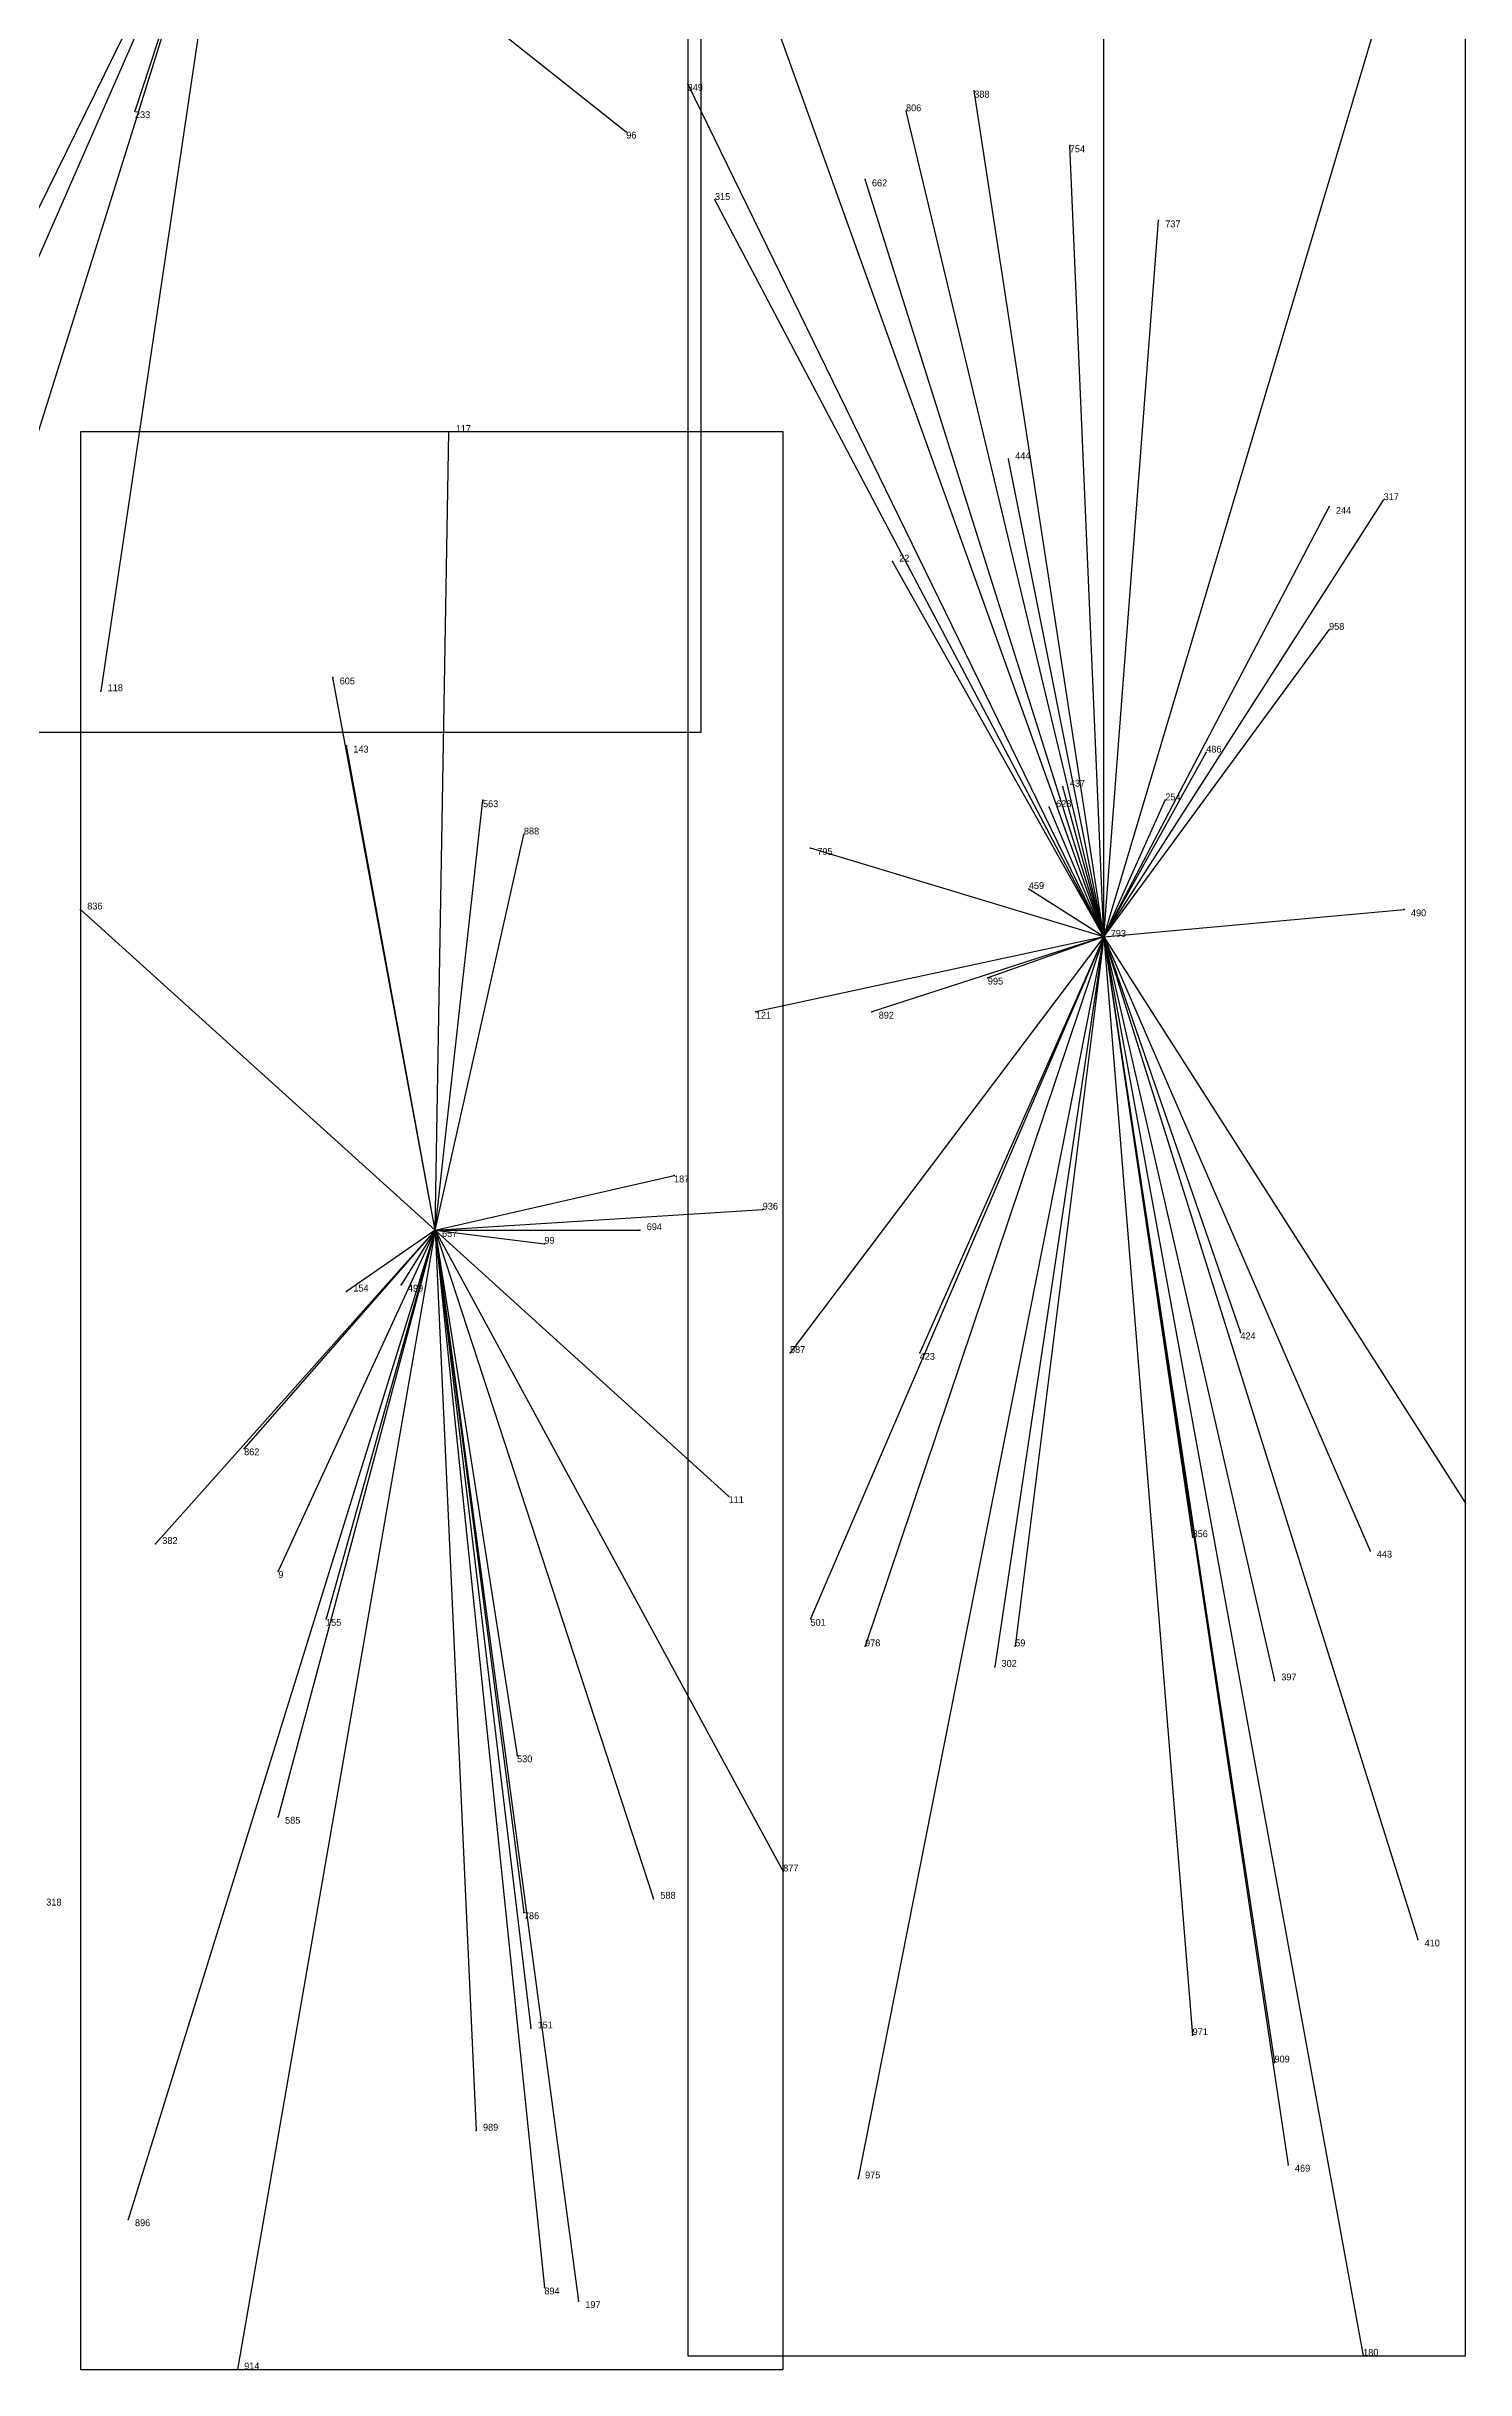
# Model space of a CAD drawing. Extents: x 0 to 1, y 0 to 1.
# Drawn here: x 0.559 to 0.767, y 0.004 to 0.3445 of the extents above; entities that cross this region are included whole.
import ezdxf

# ---------------------------------------------------------------- set-up
doc = ezdxf.new("R2010")
doc.units = 0
for name, color, linetype in [('Clients', 3, 'CONTINUOUS'), ('Facilities', 3, 'CONTINUOUS'), ('Facilities_lines', 3, 'CONTINUOUS'), ('Min_max_boxes', 1, 'CONTINUOUS'), ('Normals', 1, 'CONTINUOUS'), ('Source_points', 5, 'CONTINUOUS'), ('Text', 3, 'CONTINUOUS')]:
    doc.layers.add(name, color=color, linetype=linetype)

msp = doc.modelspace()

# ---------------------------------------------------------------- linework, layer by layer
at = {"layer": 'Clients', "color": 5}
for p in [(0.653, 0.339), (0.695, 0.338), (0.572, 0.335), (0.685, 0.335), (0.644, 0.332), (0.709, 0.33), (0.679, 0.325), (0.657, 0.322), (0.722, 0.319), (0.618, 0.288), (0.7, 0.284), (0.747, 0.277), (0.755, 0.278), (0.683, 0.269), (0.747, 0.259), (0.601, 0.252), (0.567, 0.25), (0.603, 0.242), (0.729, 0.241), (0.708, 0.236), (0.623, 0.234), (0.706, 0.233), (0.723, 0.234), (0.629, 0.229), (0.671, 0.227), (0.564, 0.218), (0.703, 0.221), (0.758, 0.218), (0.697, 0.208), (0.663, 0.203), (0.68, 0.203), (0.651, 0.179), (0.664, 0.174), (0.646, 0.171), (0.632, 0.169), (0.603, 0.162), (0.611, 0.163), (0.734, 0.156), (0.668, 0.153), (0.687, 0.153), (0.588, 0.139), (0.659, 0.132), (0.767, 0.131), (0.727, 0.126), (0.575, 0.125), (0.753, 0.124), (0.593, 0.121), (0.6, 0.114), (0.671, 0.114), (0.679, 0.11), (0.701, 0.11), (0.698, 0.107), (0.739, 0.105), (0.628, 0.094), (0.593, 0.085), (0.667, 0.077), (0.648, 0.073), (0.629, 0.071), (0.76, 0.067), (0.63, 0.054), (0.727, 0.053), (0.739, 0.049), (0.622, 0.039), (0.678, 0.032), (0.741, 0.034), (0.571, 0.026), (0.632, 0.016), (0.637, 0.014), (0.587, 0.004), (0.752, 0.006)]:
    msp.add_point(p, dxfattribs=at)
at = {"layer": 'Facilities', "color": 3}
for p in [(0.714, 0.214), (0.616, 0.171)]:
    msp.add_point(p, dxfattribs=at)
at = {"layer": 'Facilities_lines', "color": 3}
for p, q in [((0.586, 0.378), (0.544, 0.244)), ((0.586, 0.378), (0.551, 0.298)), ((0.586, 0.378), (0.555, 0.315)), ((0.586, 0.378), (0.567, 0.25)), ((0.586, 0.378), (0.572, 0.335)), ((0.586, 0.378), (0.644, 0.332)), ((0.714, 0.214), (0.658, 0.37)), ((0.714, 0.214), (0.714, 0.361)), ((0.714, 0.214), (0.756, 0.355)), ((0.714, 0.214), (0.653, 0.339)), ((0.714, 0.214), (0.695, 0.338)), ((0.714, 0.214), (0.685, 0.335)), ((0.714, 0.214), (0.709, 0.33)), ((0.714, 0.214), (0.679, 0.325)), ((0.714, 0.214), (0.657, 0.322)), ((0.714, 0.214), (0.722, 0.319)), ((0.616, 0.171), (0.618, 0.288)), ((0.714, 0.214), (0.7, 0.284)), ((0.714, 0.214), (0.755, 0.278)), ((0.714, 0.214), (0.747, 0.277)), ((0.714, 0.214), (0.683, 0.269)), ((0.714, 0.214), (0.747, 0.259)), ((0.616, 0.171), (0.601, 0.252)), ((0.616, 0.171), (0.603, 0.242)), ((0.714, 0.214), (0.729, 0.241)), ((0.714, 0.214), (0.708, 0.236)), ((0.616, 0.171), (0.623, 0.234)), ((0.714, 0.214), (0.706, 0.233)), ((0.714, 0.214), (0.723, 0.234)), ((0.616, 0.171), (0.629, 0.229)), ((0.714, 0.214), (0.671, 0.227)), ((0.616, 0.171), (0.564, 0.218)), ((0.714, 0.214), (0.703, 0.221)), ((0.714, 0.214), (0.758, 0.218)), ((0.714, 0.214), (0.663, 0.203)), ((0.714, 0.214), (0.668, 0.153)), ((0.714, 0.214), (0.671, 0.114)), ((0.714, 0.214), (0.678, 0.032)), ((0.714, 0.214), (0.679, 0.11)), ((0.714, 0.214), (0.68, 0.203)), ((0.714, 0.214), (0.687, 0.153)), ((0.714, 0.214), (0.697, 0.208)), ((0.714, 0.214), (0.698, 0.107)), ((0.714, 0.214), (0.701, 0.11)), ((0.714, 0.214), (0.739, 0.105)), ((0.714, 0.214), (0.734, 0.156)), ((0.714, 0.214), (0.752, 0.006)), ((0.714, 0.214), (0.76, 0.067)), ((0.714, 0.214), (0.753, 0.124)), ((0.714, 0.214), (0.741, 0.034)), ((0.714, 0.214), (0.727, 0.126)), ((0.714, 0.214), (0.739, 0.049)), ((0.714, 0.214), (0.767, 0.131)), ((0.714, 0.214), (0.727, 0.053)), ((0.616, 0.171), (0.651, 0.179)), ((0.616, 0.171), (0.664, 0.174)), ((0.616, 0.171), (0.571, 0.026)), ((0.616, 0.171), (0.575, 0.125)), ((0.616, 0.171), (0.587, 0.004)), ((0.616, 0.171), (0.588, 0.139)), ((0.616, 0.171), (0.593, 0.121)), ((0.616, 0.171), (0.593, 0.085)), ((0.616, 0.171), (0.6, 0.114)), ((0.616, 0.171), (0.603, 0.162)), ((0.616, 0.171), (0.611, 0.163)), ((0.616, 0.171), (0.632, 0.169)), ((0.616, 0.171), (0.659, 0.132)), ((0.616, 0.171), (0.63, 0.054)), ((0.616, 0.171), (0.637, 0.014)), ((0.616, 0.171), (0.628, 0.094)), ((0.616, 0.171), (0.648, 0.073)), ((0.616, 0.171), (0.646, 0.171)), ((0.616, 0.171), (0.629, 0.071)), ((0.616, 0.171), (0.667, 0.077)), ((0.616, 0.171), (0.632, 0.016)), ((0.616, 0.171), (0.622, 0.039))]:
    msp.add_line(p, q, dxfattribs=at)
at = {"layer": 'Min_max_boxes', "color": 1}
for p, q in [((0.655, 0.244), (0.655, 0.57)), ((0.655, 0.244), (0.655, 0.57)), ((0.653, 0.37), (0.653, 0.006)), ((0.653, 0.37), (0.653, 0.006)), ((0.767, 0.006), (0.767, 0.37)), ((0.767, 0.006), (0.767, 0.37)), ((0.667, 0.288), (0.564, 0.288)), ((0.564, 0.288), (0.564, 0.004)), ((0.667, 0.288), (0.564, 0.288)), ((0.564, 0.288), (0.564, 0.004)), ((0.564, 0.288), (0.564, 0.288)), ((0.667, 0.004), (0.667, 0.288)), ((0.667, 0.004), (0.667, 0.288)), ((0.667, 0.288), (0.667, 0.288)), ((0.544, 0.244), (0.655, 0.244)), ((0.544, 0.244), (0.655, 0.244)), ((0.655, 0.244), (0.655, 0.244)), ((0.564, 0.004), (0.667, 0.004)), ((0.564, 0.004), (0.667, 0.004)), ((0.564, 0.004), (0.564, 0.004)), ((0.653, 0.006), (0.767, 0.006)), ((0.653, 0.006), (0.767, 0.006)), ((0.653, 0.006), (0.653, 0.006)), ((0.667, 0.004), (0.667, 0.004)), ((0.767, 0.006), (0.767, 0.006))]:
    msp.add_line(p, q, dxfattribs=at)
at = {"layer": 'Normals', "color": 1}
for p, q in [((0.653, 0.339), (0.653, 0.339, 0.1)), ((0.695, 0.338), (0.695, 0.338, 0.1)), ((0.572, 0.335), (0.572, 0.335, 0.1)), ((0.685, 0.335), (0.685, 0.335, 0.1)), ((0.644, 0.332), (0.644, 0.332, 0.1)), ((0.709, 0.33), (0.709, 0.33, 0.1)), ((0.679, 0.325), (0.679, 0.325, 0.1)), ((0.657, 0.322), (0.657, 0.322, 0.1)), ((0.722, 0.319), (0.722, 0.319, 0.1)), ((0.618, 0.288), (0.618, 0.288, 0.1)), ((0.7, 0.284), (0.7, 0.284, 0.1)), ((0.747, 0.277), (0.747, 0.277, 0.1)), ((0.755, 0.278), (0.755, 0.278, 0.1)), ((0.683, 0.269), (0.683, 0.269, 0.1)), ((0.747, 0.259), (0.747, 0.259, 0.1)), ((0.601, 0.252), (0.601, 0.252, 0.1)), ((0.567, 0.25), (0.567, 0.25, 0.1)), ((0.603, 0.242), (0.603, 0.242, 0.1)), ((0.729, 0.241), (0.729, 0.241, 0.1)), ((0.708, 0.236), (0.708, 0.236, 0.1)), ((0.623, 0.234), (0.623, 0.234, 0.1)), ((0.706, 0.233), (0.706, 0.233, 0.1)), ((0.723, 0.234), (0.723, 0.234, 0.1)), ((0.629, 0.229), (0.629, 0.229, 0.1)), ((0.671, 0.227), (0.671, 0.227, 0.1)), ((0.564, 0.218), (0.564, 0.218, 0.1)), ((0.703, 0.221), (0.703, 0.221, 0.1)), ((0.758, 0.218), (0.758, 0.218, 0.1)), ((0.714, 0.214), (0.714, 0.214, 0.1)), ((0.697, 0.208), (0.697, 0.208, 0.1)), ((0.663, 0.203), (0.663, 0.203, 0.1)), ((0.68, 0.203), (0.68, 0.203, 0.1)), ((0.651, 0.179), (0.651, 0.179, 0.1)), ((0.664, 0.174), (0.664, 0.174, 0.1)), ((0.616, 0.171), (0.616, 0.171, 0.1)), ((0.646, 0.171), (0.646, 0.171, 0.1)), ((0.632, 0.169), (0.632, 0.169, 0.1)), ((0.603, 0.162), (0.603, 0.162, 0.1)), ((0.611, 0.163), (0.611, 0.163, 0.1)), ((0.734, 0.156), (0.734, 0.156, 0.1)), ((0.668, 0.153), (0.668, 0.153, 0.1)), ((0.687, 0.153), (0.687, 0.153, 0.1)), ((0.588, 0.139), (0.588, 0.139, 0.1)), ((0.659, 0.132), (0.659, 0.132, 0.1)), ((0.767, 0.131), (0.767, 0.131, 0.1)), ((0.727, 0.126), (0.727, 0.126, 0.1)), ((0.575, 0.125), (0.575, 0.125, 0.1)), ((0.753, 0.124), (0.753, 0.124, 0.1)), ((0.593, 0.121), (0.593, 0.121, 0.1)), ((0.6, 0.114), (0.6, 0.114, 0.1)), ((0.671, 0.114), (0.671, 0.114, 0.1)), ((0.679, 0.11), (0.679, 0.11, 0.1)), ((0.701, 0.11), (0.701, 0.11, 0.1)), ((0.698, 0.107), (0.698, 0.107, 0.1)), ((0.739, 0.105), (0.739, 0.105, 0.1)), ((0.628, 0.094), (0.628, 0.094, 0.1)), ((0.593, 0.085), (0.593, 0.085, 0.1)), ((0.667, 0.077), (0.667, 0.077, 0.1)), ((0.648, 0.073), (0.648, 0.073, 0.1)), ((0.629, 0.071), (0.629, 0.071, 0.1)), ((0.76, 0.067), (0.76, 0.067, 0.1)), ((0.63, 0.054), (0.63, 0.054, 0.1)), ((0.727, 0.053), (0.727, 0.053, 0.1)), ((0.739, 0.049), (0.739, 0.049, 0.1)), ((0.622, 0.039), (0.622, 0.039, 0.1)), ((0.678, 0.032), (0.678, 0.032, 0.1)), ((0.741, 0.034), (0.741, 0.034, 0.1)), ((0.571, 0.026), (0.571, 0.026, 0.1)), ((0.632, 0.016), (0.632, 0.016, 0.1)), ((0.637, 0.014), (0.637, 0.014, 0.1)), ((0.587, 0.004), (0.587, 0.004, 0.1)), ((0.752, 0.006), (0.752, 0.006, 0.1))]:
    msp.add_line(p, q, dxfattribs=at)
at = {"layer": 'Source_points', "color": 5}
for p in [(0.653, 0.339), (0.695, 0.338), (0.572, 0.335), (0.685, 0.335), (0.644, 0.332), (0.709, 0.33), (0.679, 0.325), (0.657, 0.322), (0.722, 0.319), (0.618, 0.288), (0.7, 0.284), (0.747, 0.277), (0.755, 0.278), (0.683, 0.269), (0.747, 0.259), (0.601, 0.252), (0.567, 0.25), (0.603, 0.242), (0.729, 0.241), (0.708, 0.236), (0.623, 0.234), (0.706, 0.233), (0.723, 0.234), (0.629, 0.229), (0.671, 0.227), (0.564, 0.218), (0.703, 0.221), (0.758, 0.218), (0.714, 0.214), (0.697, 0.208), (0.663, 0.203), (0.68, 0.203), (0.651, 0.179), (0.664, 0.174), (0.616, 0.171), (0.646, 0.171), (0.632, 0.169), (0.603, 0.162), (0.611, 0.163), (0.734, 0.156), (0.668, 0.153), (0.687, 0.153), (0.588, 0.139), (0.659, 0.132), (0.767, 0.131), (0.727, 0.126), (0.575, 0.125), (0.753, 0.124), (0.593, 0.121), (0.6, 0.114), (0.671, 0.114), (0.679, 0.11), (0.701, 0.11), (0.698, 0.107), (0.739, 0.105), (0.628, 0.094), (0.593, 0.085), (0.667, 0.077), (0.648, 0.073), (0.629, 0.071), (0.76, 0.067), (0.63, 0.054), (0.727, 0.053), (0.739, 0.049), (0.622, 0.039), (0.678, 0.032), (0.741, 0.034), (0.571, 0.026), (0.632, 0.016), (0.637, 0.014), (0.587, 0.004), (0.752, 0.006)]:
    msp.add_point(p, dxfattribs=at)

# ---------------------------------------------------------------- texts
at = {"layer": 'Text', "color": 3}
for s, p in [('349', (0.653, 0.338)), ('388', (0.695, 0.337)), ('233', (0.572, 0.334)), ('806', (0.685, 0.335)), ('96', (0.644, 0.331)), ('754', (0.709, 0.329)), ('662', (0.68, 0.324)), ('315', (0.657, 0.322)), ('737', (0.723, 0.318)), ('117', (0.619, 0.288)), ('444', (0.701, 0.284)), ('244', (0.748, 0.276)), ('317', (0.755, 0.278)), ('22', (0.684, 0.269)), ('958', (0.747, 0.259)), ('605', (0.602, 0.251)), ('118', (0.568, 0.25)), ('143', (0.604, 0.241)), ('486', (0.729, 0.241)), ('437', (0.709, 0.236)), ('254', (0.723, 0.234)), ('563', (0.623, 0.233)), ('628', (0.707, 0.233)), ('888', (0.629, 0.229)), ('795', (0.672, 0.226)), ('459', (0.703, 0.221)), ('836', (0.565, 0.218)), ('490', (0.759, 0.217)), ('793', (0.715, 0.214)), ('995', (0.697, 0.207)), ('121', (0.663, 0.202)), ('892', (0.681, 0.202)), ('187', (0.651, 0.178)), ('936', (0.664, 0.174)), ('657', (0.617, 0.17)), ('694', (0.647, 0.171)), ('99', (0.632, 0.169)), ('154', (0.604, 0.162)), ('499', (0.612, 0.162)), ('587', (0.668, 0.153)), ('424', (0.734, 0.155)), ('423', (0.687, 0.152)), ('862', (0.588, 0.138)), ('111', (0.659, 0.131)), ('382', (0.576, 0.125)), ('856', (0.727, 0.126)), ('443', (0.754, 0.123)), ('9', (0.593, 0.12)), ('155', (0.6, 0.113)), ('501', (0.671, 0.113)), ('978', (0.679, 0.11)), ('59', (0.701, 0.11)), ('302', (0.699, 0.107)), ('397', (0.74, 0.105)), ('530', (0.628, 0.093)), ('585', (0.594, 0.084)), ('877', (0.667, 0.077)), ('318', (0.559, 0.072)), ('588', (0.649, 0.073)), ('786', (0.629, 0.07)), ('410', (0.761, 0.066)), ('151', (0.631, 0.054)), ('971', (0.727, 0.053)), ('909', (0.739, 0.049)), ('989', (0.623, 0.039)), ('975', (0.679, 0.032)), ('469', (0.742, 0.033)), ('896', (0.572, 0.025)), ('894', (0.632, 0.015)), ('197', (0.638, 0.013)), ('180', (0.752, 0.006)), ('914', (0.588, 0.004))]:
    msp.add_text(s, height=0.001, dxfattribs=at).set_placement(p)

doc.saveas('drawing.dxf')
